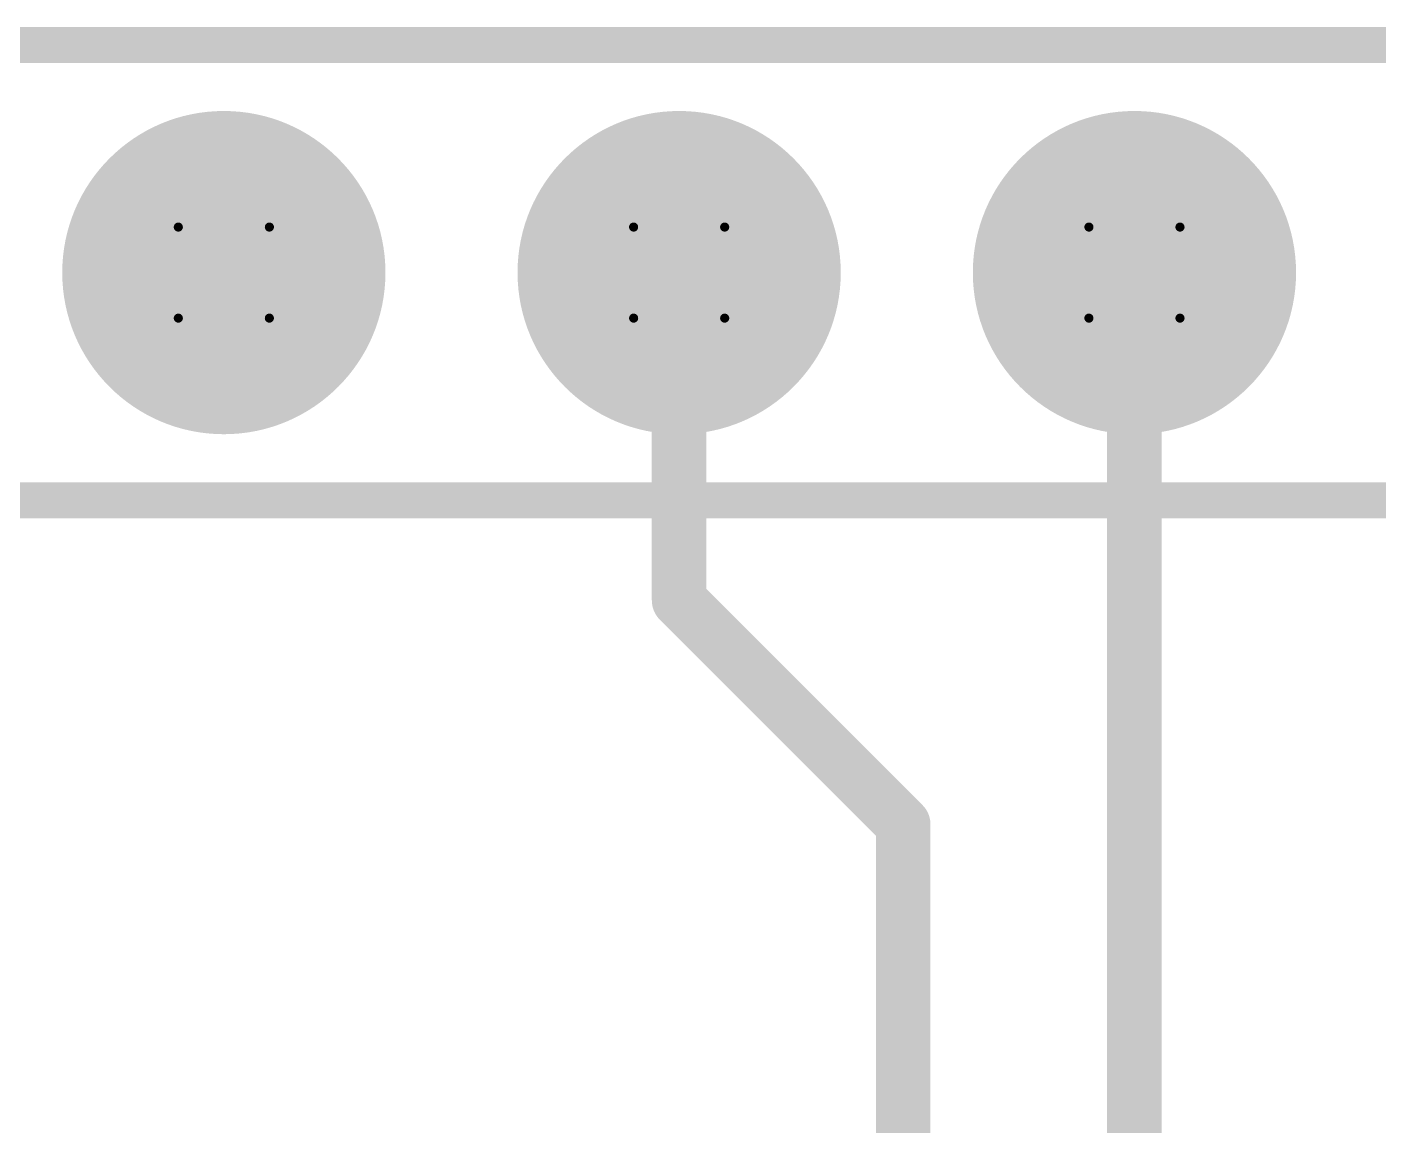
# Model space of a CAD drawing. Header units: inches. Extents: x -3 to 5381, y -57 to 5355.
# Drawn here: x 15.7 to 23.24, y -6.47 to -0.34 of the extents above; entities that cross this region are included whole.
import ezdxf

# ---------------------------------------------------------------- set-up
doc = ezdxf.new("R2010")
doc.units = ezdxf.units.IN
for name, color, linetype in [('Bottom Layer', 5, 'Continuous'), ('Bottom Solder', 6, 'Continuous'), ('Drill Drawing', 1, 'Continuous'), ('Multi-Layer', 9, 'Continuous'), ('Pad Holes', 156, 'Continuous'), ('Top Layer', 1, 'Continuous'), ('Top Overlay', 2, 'Continuous'), ('Top Solder', 216, 'Continuous')]:
    doc.layers.add(name, color=color, linetype=linetype)

msp = doc.modelspace()

# ---------------------------------------------------------------- hatches: boundary and pattern name
at = {"layer": 'Bottom Layer'}
h = msp.add_hatch(color=5, dxfattribs=at)
edge = h.paths.add_edge_path()
edge.add_arc((16.7971, -1.7097), 0.8, 0, 360)
h = msp.add_hatch(color=5, dxfattribs=at)
edge = h.paths.add_edge_path()
edge.add_arc((19.3371, -1.7097), 0.8, 0, 360)
h = msp.add_hatch(color=5, dxfattribs=at)
edge = h.paths.add_edge_path()
edge.add_arc((21.8771, -1.7097), 0.8, 0, 360)
at = {"layer": 'Bottom Solder'}
h = msp.add_hatch(color=6, dxfattribs=at)
edge = h.paths.add_edge_path()
edge.add_arc((16.7971, -1.7097), 0.9016, 0, 360)
h = msp.add_hatch(color=6, dxfattribs=at)
edge = h.paths.add_edge_path()
edge.add_arc((19.3371, -1.7097), 0.9016, 0, 360)
h = msp.add_hatch(color=6, dxfattribs=at)
edge = h.paths.add_edge_path()
edge.add_arc((21.8771, -1.7097), 0.9016, 0, 360)
at = {"layer": 'Multi-Layer'}
h = msp.add_hatch(color=9, dxfattribs=at)
edge = h.paths.add_edge_path()
edge.add_arc((16.7971, -1.7097), 0.8, 0, 360)
h = msp.add_hatch(color=9, dxfattribs=at)
edge = h.paths.add_edge_path()
edge.add_arc((19.3371, -1.7097), 0.8, 0, 360)
h = msp.add_hatch(color=9, dxfattribs=at)
edge = h.paths.add_edge_path()
edge.add_arc((21.8771, -1.7097), 0.8, 0, 360)
at = {"layer": 'Pad Holes'}
h = msp.add_hatch(color=7, dxfattribs=at)
edge = h.paths.add_edge_path()
edge.add_arc((16.7971, -1.7097), 0.45, 0, 360)
h = msp.add_hatch(color=7, dxfattribs=at)
edge = h.paths.add_edge_path()
edge.add_arc((19.3371, -1.7097), 0.45, 0, 360)
h = msp.add_hatch(color=7, dxfattribs=at)
edge = h.paths.add_edge_path()
edge.add_arc((21.8771, -1.7097), 0.45, 0, 360)
at = {"layer": 'Top Layer'}
h = msp.add_hatch(color=1, dxfattribs=at)
edge = h.paths.add_edge_path()
edge.add_arc((16.7971, -1.7097), 0.8, 0, 360)
h = msp.add_hatch(color=1, dxfattribs=at)
edge = h.paths.add_edge_path()
edge.add_arc((19.3371, -1.7097), 0.8, 0, 360)
h = msp.add_hatch(color=1, dxfattribs=at)
edge = h.paths.add_edge_path()
edge.add_arc((21.8771, -1.7097), 0.8, 0, 360)
at = {"layer": 'Top Solder'}
h = msp.add_hatch(color=216, dxfattribs=at)
edge = h.paths.add_edge_path()
edge.add_arc((16.7971, -1.7097), 0.9016, 0, 360)
h = msp.add_hatch(color=216, dxfattribs=at)
edge = h.paths.add_edge_path()
edge.add_arc((19.3371, -1.7097), 0.9016, 0, 360)
h = msp.add_hatch(color=216, dxfattribs=at)
edge = h.paths.add_edge_path()
edge.add_arc((21.8771, -1.7097), 0.9016, 0, 360)

# ---------------------------------------------------------------- linework, layer by layer
at = {"layer": 'Drill Drawing', "const_width": 0.0508}
for points in [[(16.5431, -1.4557), (17.0511, -1.4557)], [(16.5431, -1.9637), (16.5431, -1.4557)], [(17.0511, -1.9637), (17.0511, -1.4557)], [(19.0831, -1.4557), (19.5911, -1.4557)], [(19.0831, -1.9637), (19.0831, -1.4557)], [(19.5911, -1.9637), (19.5911, -1.4557)], [(21.6231, -1.4557), (22.1311, -1.4557)], [(21.6231, -1.9637), (21.6231, -1.4557)], [(22.1311, -1.9637), (22.1311, -1.4557)], [(16.5431, -1.9637), (17.0511, -1.9637)], [(19.0831, -1.9637), (19.5911, -1.9637)], [(21.6231, -1.9637), (22.1311, -1.9637)]]:
    msp.add_lwpolyline(points, dxfattribs=at)
at = {"layer": 'Drill Drawing', "const_width": 0.0254}
for points in [[(16.5304, -1.4557, 1), (16.5558, -1.4557, 1)], [(16.5304, -1.4557, 1), (16.5558, -1.4557, 1)], [(17.0384, -1.4557, 1), (17.0638, -1.4557, 1)], [(17.0384, -1.4557, 1), (17.0638, -1.4557, 1)], [(19.0704, -1.4557, 1), (19.0958, -1.4557, 1)], [(19.0704, -1.4557, 1), (19.0958, -1.4557, 1)], [(19.5784, -1.4557, 1), (19.6038, -1.4557, 1)], [(19.5784, -1.4557, 1), (19.6038, -1.4557, 1)], [(21.6104, -1.4557, 1), (21.6358, -1.4557, 1)], [(21.6104, -1.4557, 1), (21.6358, -1.4557, 1)], [(22.1184, -1.4557, 1), (22.1438, -1.4557, 1)], [(22.1184, -1.4557, 1), (22.1438, -1.4557, 1)], [(16.5304, -1.9637, 1), (16.5558, -1.9637, 1)], [(16.5304, -1.9637, 1), (16.5558, -1.9637, 1)], [(17.0384, -1.9637, 1), (17.0638, -1.9637, 1)], [(17.0384, -1.9637, 1), (17.0638, -1.9637, 1)], [(19.0704, -1.9637, 1), (19.0958, -1.9637, 1)], [(19.0704, -1.9637, 1), (19.0958, -1.9637, 1)], [(19.5784, -1.9637, 1), (19.6038, -1.9637, 1)], [(19.5784, -1.9637, 1), (19.6038, -1.9637, 1)], [(21.6104, -1.9637, 1), (21.6358, -1.9637, 1)], [(21.6104, -1.9637, 1), (21.6358, -1.9637, 1)], [(22.1184, -1.9637, 1), (22.1438, -1.9637, 1)], [(22.1184, -1.9637, 1), (22.1438, -1.9637, 1)]]:
    msp.add_lwpolyline(points, format="xyb", close=True, dxfattribs=at)
at = {"layer": 'Top Layer', "const_width": 0.3048}
for points in [[(19.3371, -3.5383), (19.3371, -1.7097)], [(21.8771, -15.8429), (21.8771, -1.7097)], [(19.3371, -3.5383), (20.5869, -4.7881)], [(20.5869, -15.8832), (20.5869, -4.7881)]]:
    msp.add_lwpolyline(points, dxfattribs=at)
at = {"layer": 'Top Layer', "const_width": 0.1524}
for points in [[(19.2609, -1.7097, 1), (19.4133, -1.7097, 1)], [(21.8009, -1.7097, 1), (21.9533, -1.7097, 1)], [(19.2609, -3.5383, 1), (19.4133, -3.5383, 1)], [(19.2609, -3.5383, 1), (19.4133, -3.5383, 1)], [(20.5107, -4.7881, 1), (20.6631, -4.7881, 1)], [(20.5107, -4.7881, 1), (20.6631, -4.7881, 1)]]:
    msp.add_lwpolyline(points, format="xyb", close=True, dxfattribs=at)
at = {"layer": 'Top Overlay', "const_width": 0.2}
for points in [[(10.4471, -0.4397), (28.2271, -0.4397)], [(10.4471, -2.9797), (28.2271, -2.9797)]]:
    msp.add_lwpolyline(points, dxfattribs=at)

doc.saveas('drawing.dxf')
